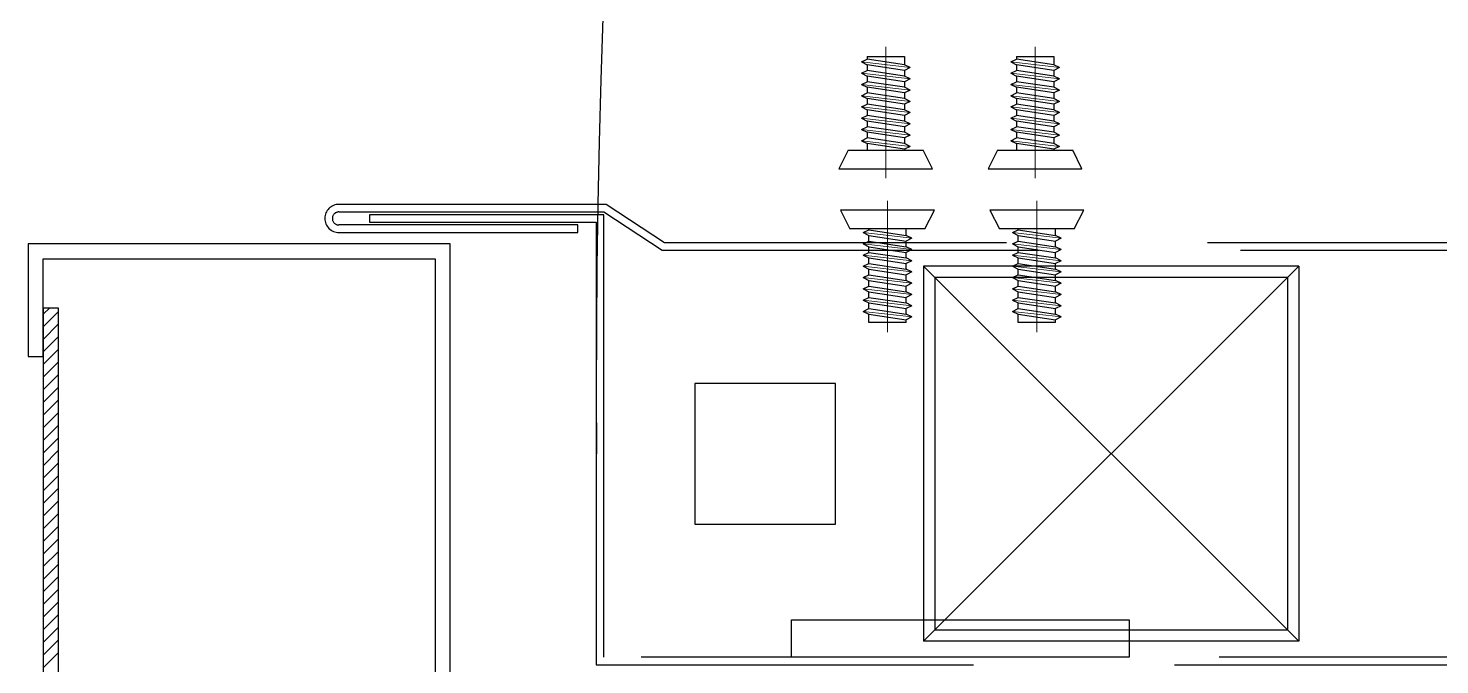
# Model space of a CAD drawing. Header units: millimetres. Extents: x -168200 to 672800, y -7409 to 118800.
# Drawn here: x 267291.8 to 267404.1, y 62366.9 to 62417.6 of the extents above; entities that cross this region are included whole.
import ezdxf

# ---------------------------------------------------------------- set-up
doc = ezdxf.new("R2010")
doc.units = ezdxf.units.MM
doc.header["$LTSCALE"] = 200
doc.linetypes.add('CENTER', pattern=[50.8, 31.75, -6.35, 6.35, -6.35])
doc.linetypes.add('HID', pattern=[2.3, 1.5, -0.8])
doc.layers.add('1 BA', color=9, linetype='Continuous')

msp = doc.modelspace()

# ---------------------------------------------------------------- linework, layer by layer
at = {"layer": '1 BA', "linetype": 'CENTER', "lineweight": 5, "ltscale": 4}
for p, q in [((267359.99, 62405.64), (267359.99, 62416.08)), ((267359.99, 62405.64), (267359.99, 62416.08)), ((267371.87, 62405.64), (267371.87, 62416.08)), ((267371.87, 62405.64), (267371.87, 62416.08)), ((267360.13, 62403.85), (267360.13, 62393.4)), ((267360.13, 62403.85), (267360.13, 62393.4)), ((267372.01, 62403.85), (267372.01, 62393.4)), ((267372.01, 62403.85), (267372.01, 62393.4))]:
    msp.add_line(p, q, dxfattribs=at)
at = {"layer": '1 BA'}
for p, q in [((267358.05, 62414.89), (267358.5, 62415.11)), ((267358.05, 62414.89), (267358.5, 62415.11)), ((267358.05, 62414.89), (267358.5, 62414.66)), ((267358.05, 62414.89), (267358.5, 62414.66)), ((267358.5, 62415.33), (267361.48, 62415.33)), ((267358.5, 62415.33), (267358.5, 62415.11)), ((267358.5, 62415.33), (267361.48, 62415.33)), ((267358.5, 62415.33), (267358.5, 62415.11)), ((267361.48, 62414.66), (267358.5, 62415.11)), ((267361.48, 62414.66), (267358.5, 62415.11)), ((267358.5, 62414.66), (267358.5, 62414.22)), ((267361.48, 62414.22), (267358.5, 62414.66)), ((267358.5, 62414.66), (267358.5, 62414.22)), ((267361.48, 62414.22), (267358.5, 62414.66)), ((267361.48, 62415.33), (267361.48, 62414.66)), ((267361.48, 62415.33), (267361.48, 62414.66)), ((267361.93, 62414.44), (267361.48, 62414.66)), ((267361.93, 62414.44), (267361.48, 62414.66)), ((267361.93, 62414.44), (267361.48, 62414.22)), ((267361.93, 62414.44), (267361.48, 62414.22)), ((267369.93, 62414.89), (267370.38, 62415.11)), ((267369.93, 62414.89), (267370.38, 62415.11)), ((267369.93, 62414.89), (267370.38, 62414.66)), ((267369.93, 62414.89), (267370.38, 62414.66)), ((267370.38, 62415.33), (267373.36, 62415.33)), ((267370.38, 62415.33), (267370.38, 62415.11)), ((267370.38, 62415.33), (267373.36, 62415.33)), ((267370.38, 62415.33), (267370.38, 62415.11)), ((267373.36, 62414.66), (267370.38, 62415.11)), ((267373.36, 62414.66), (267370.38, 62415.11)), ((267370.38, 62414.66), (267370.38, 62414.22)), ((267373.36, 62414.22), (267370.38, 62414.66)), ((267370.38, 62414.66), (267370.38, 62414.22)), ((267373.36, 62414.22), (267370.38, 62414.66)), ((267373.36, 62415.33), (267373.36, 62414.66)), ((267373.36, 62415.33), (267373.36, 62414.66)), ((267373.81, 62414.44), (267373.36, 62414.66)), ((267373.81, 62414.44), (267373.36, 62414.66)), ((267373.81, 62414.44), (267373.36, 62414.22)), ((267373.81, 62414.44), (267373.36, 62414.22)), ((267358.05, 62413.99), (267358.5, 62414.22)), ((267358.05, 62413.99), (267358.5, 62414.22)), ((267358.05, 62413.99), (267358.5, 62413.77)), ((267358.05, 62413.99), (267358.5, 62413.77)), ((267358.05, 62413.1), (267358.5, 62413.32)), ((267358.05, 62413.1), (267358.5, 62413.32)), ((267361.48, 62413.77), (267358.5, 62414.22)), ((267361.48, 62413.77), (267358.5, 62414.22)), ((267358.5, 62413.77), (267358.5, 62413.32)), ((267361.48, 62413.32), (267358.5, 62413.77)), ((267358.5, 62413.77), (267358.5, 62413.32)), ((267361.48, 62413.32), (267358.5, 62413.77)), ((267361.48, 62412.87), (267358.5, 62413.32)), ((267361.48, 62412.87), (267358.5, 62413.32)), ((267361.48, 62414.22), (267361.48, 62413.77)), ((267361.48, 62414.22), (267361.48, 62413.77)), ((267361.93, 62413.54), (267361.48, 62413.77)), ((267361.93, 62413.54), (267361.48, 62413.77)), ((267361.93, 62413.54), (267361.48, 62413.32)), ((267361.93, 62413.54), (267361.48, 62413.32)), ((267361.48, 62413.32), (267361.48, 62412.87)), ((267361.48, 62413.32), (267361.48, 62412.87)), ((267369.93, 62413.99), (267370.38, 62414.22)), ((267369.93, 62413.99), (267370.38, 62414.22)), ((267369.93, 62413.99), (267370.38, 62413.77)), ((267369.93, 62413.99), (267370.38, 62413.77)), ((267369.93, 62413.1), (267370.38, 62413.32)), ((267369.93, 62413.1), (267370.38, 62413.32)), ((267373.36, 62413.77), (267370.38, 62414.22)), ((267373.36, 62413.77), (267370.38, 62414.22)), ((267370.38, 62413.77), (267370.38, 62413.32)), ((267373.36, 62413.32), (267370.38, 62413.77)), ((267370.38, 62413.77), (267370.38, 62413.32)), ((267373.36, 62413.32), (267370.38, 62413.77)), ((267373.36, 62412.87), (267370.38, 62413.32)), ((267373.36, 62412.87), (267370.38, 62413.32)), ((267373.36, 62414.22), (267373.36, 62413.77)), ((267373.36, 62414.22), (267373.36, 62413.77)), ((267373.81, 62413.54), (267373.36, 62413.77)), ((267373.81, 62413.54), (267373.36, 62413.77)), ((267373.81, 62413.54), (267373.36, 62413.32)), ((267373.81, 62413.54), (267373.36, 62413.32)), ((267373.36, 62413.32), (267373.36, 62412.87)), ((267373.36, 62413.32), (267373.36, 62412.87)), ((267358.05, 62413.1), (267358.5, 62412.87)), ((267358.05, 62413.1), (267358.5, 62412.87)), ((267358.05, 62412.2), (267358.5, 62412.43)), ((267358.05, 62412.2), (267358.5, 62412.43)), ((267358.05, 62412.2), (267358.5, 62411.98)), ((267358.05, 62412.2), (267358.5, 62411.98)), ((267358.5, 62412.87), (267358.5, 62412.43)), ((267361.48, 62412.43), (267358.5, 62412.87)), ((267358.5, 62412.87), (267358.5, 62412.43)), ((267361.48, 62412.43), (267358.5, 62412.87)), ((267361.48, 62411.98), (267358.5, 62412.43)), ((267361.48, 62411.98), (267358.5, 62412.43)), ((267361.93, 62412.65), (267361.48, 62412.87)), ((267361.93, 62412.65), (267361.48, 62412.87)), ((267361.93, 62412.65), (267361.48, 62412.43)), ((267361.93, 62412.65), (267361.48, 62412.43)), ((267361.48, 62412.43), (267361.48, 62411.98)), ((267361.48, 62412.43), (267361.48, 62411.98)), ((267369.93, 62413.1), (267370.38, 62412.87)), ((267369.93, 62413.1), (267370.38, 62412.87)), ((267369.93, 62412.2), (267370.38, 62412.43)), ((267369.93, 62412.2), (267370.38, 62412.43)), ((267369.93, 62412.2), (267370.38, 62411.98)), ((267369.93, 62412.2), (267370.38, 62411.98)), ((267370.38, 62412.87), (267370.38, 62412.43)), ((267373.36, 62412.43), (267370.38, 62412.87)), ((267370.38, 62412.87), (267370.38, 62412.43)), ((267373.36, 62412.43), (267370.38, 62412.87)), ((267373.36, 62411.98), (267370.38, 62412.43)), ((267373.36, 62411.98), (267370.38, 62412.43)), ((267373.81, 62412.65), (267373.36, 62412.87)), ((267373.81, 62412.65), (267373.36, 62412.87)), ((267373.81, 62412.65), (267373.36, 62412.43)), ((267373.81, 62412.65), (267373.36, 62412.43)), ((267373.36, 62412.43), (267373.36, 62411.98)), ((267373.36, 62412.43), (267373.36, 62411.98)), ((267358.05, 62411.31), (267358.5, 62411.53)), ((267358.05, 62411.31), (267358.5, 62411.53)), ((267358.05, 62411.31), (267358.5, 62411.08)), ((267358.05, 62411.31), (267358.5, 62411.08)), ((267358.5, 62411.98), (267358.5, 62411.53)), ((267361.48, 62411.53), (267358.5, 62411.98)), ((267358.5, 62411.98), (267358.5, 62411.53)), ((267361.48, 62411.53), (267358.5, 62411.98)), ((267361.48, 62411.08), (267358.5, 62411.53)), ((267361.48, 62411.08), (267358.5, 62411.53)), ((267358.5, 62411.08), (267358.5, 62410.63)), ((267361.48, 62410.63), (267358.5, 62411.08)), ((267358.5, 62411.08), (267358.5, 62410.63)), ((267361.48, 62410.63), (267358.5, 62411.08)), ((267361.93, 62411.75), (267361.48, 62411.98)), ((267361.93, 62411.75), (267361.48, 62411.98)), ((267361.93, 62411.75), (267361.48, 62411.53)), ((267361.93, 62411.75), (267361.48, 62411.53)), ((267361.48, 62411.53), (267361.48, 62411.08)), ((267361.48, 62411.53), (267361.48, 62411.08)), ((267361.93, 62410.86), (267361.48, 62411.08)), ((267361.93, 62410.86), (267361.48, 62411.08)), ((267369.93, 62411.31), (267370.38, 62411.53)), ((267369.93, 62411.31), (267370.38, 62411.53)), ((267369.93, 62411.31), (267370.38, 62411.08)), ((267369.93, 62411.31), (267370.38, 62411.08)), ((267370.38, 62411.98), (267370.38, 62411.53)), ((267373.36, 62411.53), (267370.38, 62411.98)), ((267370.38, 62411.98), (267370.38, 62411.53)), ((267373.36, 62411.53), (267370.38, 62411.98)), ((267373.36, 62411.08), (267370.38, 62411.53)), ((267373.36, 62411.08), (267370.38, 62411.53)), ((267370.38, 62411.08), (267370.38, 62410.63)), ((267373.36, 62410.63), (267370.38, 62411.08)), ((267370.38, 62411.08), (267370.38, 62410.63)), ((267373.36, 62410.63), (267370.38, 62411.08)), ((267373.81, 62411.75), (267373.36, 62411.98)), ((267373.81, 62411.75), (267373.36, 62411.98)), ((267373.81, 62411.75), (267373.36, 62411.53)), ((267373.81, 62411.75), (267373.36, 62411.53)), ((267373.36, 62411.53), (267373.36, 62411.08)), ((267373.36, 62411.53), (267373.36, 62411.08)), ((267373.81, 62410.86), (267373.36, 62411.08)), ((267373.81, 62410.86), (267373.36, 62411.08)), ((267358.05, 62410.41), (267358.5, 62410.63)), ((267358.05, 62410.41), (267358.5, 62410.63)), ((267358.05, 62410.41), (267358.5, 62410.19)), ((267358.05, 62410.41), (267358.5, 62410.19)), ((267361.48, 62410.19), (267358.5, 62410.63)), ((267361.48, 62410.19), (267358.5, 62410.63)), ((267358.5, 62410.19), (267358.5, 62409.74)), ((267361.48, 62409.74), (267358.5, 62410.19)), ((267358.5, 62410.19), (267358.5, 62409.74)), ((267361.48, 62409.74), (267358.5, 62410.19)), ((267361.93, 62410.86), (267361.48, 62410.63)), ((267361.93, 62410.86), (267361.48, 62410.63)), ((267361.48, 62410.63), (267361.48, 62410.19)), ((267361.48, 62410.63), (267361.48, 62410.19)), ((267361.93, 62409.96), (267361.48, 62410.19)), ((267361.93, 62409.96), (267361.48, 62410.19)), ((267361.93, 62409.96), (267361.48, 62409.74)), ((267361.93, 62409.96), (267361.48, 62409.74)), ((267369.93, 62410.41), (267370.38, 62410.63)), ((267369.93, 62410.41), (267370.38, 62410.63)), ((267369.93, 62410.41), (267370.38, 62410.19)), ((267369.93, 62410.41), (267370.38, 62410.19)), ((267373.36, 62410.19), (267370.38, 62410.63)), ((267373.36, 62410.19), (267370.38, 62410.63)), ((267370.38, 62410.19), (267370.38, 62409.74)), ((267373.36, 62409.74), (267370.38, 62410.19)), ((267370.38, 62410.19), (267370.38, 62409.74)), ((267373.36, 62409.74), (267370.38, 62410.19)), ((267373.81, 62410.86), (267373.36, 62410.63)), ((267373.81, 62410.86), (267373.36, 62410.63)), ((267373.36, 62410.63), (267373.36, 62410.19)), ((267373.36, 62410.63), (267373.36, 62410.19)), ((267373.81, 62409.96), (267373.36, 62410.19)), ((267373.81, 62409.96), (267373.36, 62410.19)), ((267373.81, 62409.96), (267373.36, 62409.74)), ((267373.81, 62409.96), (267373.36, 62409.74)), ((267358.05, 62409.52), (267358.5, 62409.74)), ((267358.05, 62409.52), (267358.5, 62409.74)), ((267358.05, 62409.52), (267358.5, 62409.29)), ((267358.05, 62409.52), (267358.5, 62409.29)), ((267358.05, 62408.62), (267358.5, 62408.84)), ((267358.05, 62408.62), (267358.5, 62408.84)), ((267361.48, 62409.29), (267358.5, 62409.74)), ((267361.48, 62409.29), (267358.5, 62409.74)), ((267358.5, 62409.29), (267358.5, 62408.84)), ((267361.48, 62408.84), (267358.5, 62409.29)), ((267358.5, 62409.29), (267358.5, 62408.84)), ((267361.48, 62408.84), (267358.5, 62409.29)), ((267361.48, 62408.4), (267358.5, 62408.84)), ((267361.48, 62408.4), (267358.5, 62408.84)), ((267361.48, 62409.74), (267361.48, 62409.29)), ((267361.48, 62409.74), (267361.48, 62409.29)), ((267361.93, 62409.07), (267361.48, 62409.29)), ((267361.93, 62409.07), (267361.48, 62409.29)), ((267361.93, 62409.07), (267361.48, 62408.84)), ((267361.93, 62409.07), (267361.48, 62408.84)), ((267361.48, 62408.84), (267361.48, 62408.4)), ((267361.48, 62408.84), (267361.48, 62408.4)), ((267369.93, 62409.52), (267370.38, 62409.74)), ((267369.93, 62409.52), (267370.38, 62409.74)), ((267369.93, 62409.52), (267370.38, 62409.29)), ((267369.93, 62409.52), (267370.38, 62409.29)), ((267369.93, 62408.62), (267370.38, 62408.84)), ((267369.93, 62408.62), (267370.38, 62408.84)), ((267373.36, 62409.29), (267370.38, 62409.74)), ((267373.36, 62409.29), (267370.38, 62409.74)), ((267370.38, 62409.29), (267370.38, 62408.84)), ((267373.36, 62408.84), (267370.38, 62409.29)), ((267370.38, 62409.29), (267370.38, 62408.84)), ((267373.36, 62408.84), (267370.38, 62409.29)), ((267373.36, 62408.4), (267370.38, 62408.84)), ((267373.36, 62408.4), (267370.38, 62408.84)), ((267373.36, 62409.74), (267373.36, 62409.29)), ((267373.36, 62409.74), (267373.36, 62409.29)), ((267373.81, 62409.07), (267373.36, 62409.29)), ((267373.81, 62409.07), (267373.36, 62409.29)), ((267373.81, 62409.07), (267373.36, 62408.84)), ((267373.81, 62409.07), (267373.36, 62408.84)), ((267373.36, 62408.84), (267373.36, 62408.4)), ((267373.36, 62408.84), (267373.36, 62408.4)), ((267357.01, 62407.87), (267356.26, 62406.38)), ((267357.01, 62407.87), (267356.26, 62406.38)), ((267357.01, 62407.87), (267362.97, 62407.87)), ((267357.01, 62407.87), (267362.97, 62407.87)), ((267358.05, 62408.62), (267358.5, 62408.4)), ((267358.05, 62408.62), (267358.5, 62408.4)), ((267358.5, 62408.4), (267358.5, 62407.87)), ((267361.48, 62407.95), (267358.5, 62408.4)), ((267358.5, 62408.4), (267358.5, 62407.87)), ((267361.48, 62407.95), (267358.5, 62408.4)), ((267361.93, 62408.17), (267361.48, 62408.4)), ((267361.93, 62408.17), (267361.48, 62408.4)), ((267361.93, 62408.17), (267361.48, 62407.95)), ((267361.93, 62408.17), (267361.48, 62407.95)), ((267361.48, 62407.95), (267361.48, 62407.87)), ((267361.48, 62407.95), (267361.48, 62407.87)), ((267363.72, 62406.38), (267362.97, 62407.87)), ((267363.72, 62406.38), (267362.97, 62407.87)), ((267368.89, 62407.87), (267368.14, 62406.38)), ((267368.89, 62407.87), (267368.14, 62406.38)), ((267368.89, 62407.87), (267374.86, 62407.87)), ((267368.89, 62407.87), (267374.86, 62407.87)), ((267369.93, 62408.62), (267370.38, 62408.4)), ((267369.93, 62408.62), (267370.38, 62408.4)), ((267370.38, 62408.4), (267370.38, 62407.87)), ((267373.36, 62407.95), (267370.38, 62408.4)), ((267370.38, 62408.4), (267370.38, 62407.87)), ((267373.36, 62407.95), (267370.38, 62408.4)), ((267373.81, 62408.17), (267373.36, 62408.4)), ((267373.81, 62408.17), (267373.36, 62408.4)), ((267373.81, 62408.17), (267373.36, 62407.95)), ((267373.81, 62408.17), (267373.36, 62407.95)), ((267373.36, 62407.95), (267373.36, 62407.87)), ((267373.36, 62407.95), (267373.36, 62407.87)), ((267375.6, 62406.38), (267374.86, 62407.87)), ((267375.6, 62406.38), (267374.86, 62407.87)), ((267356.26, 62406.38), (267363.72, 62406.38)), ((267356.26, 62406.38), (267363.72, 62406.38)), ((267368.14, 62406.38), (267375.6, 62406.38)), ((267368.14, 62406.38), (267375.6, 62406.38)), ((267363.86, 62403.1), (267356.4, 62403.1)), ((267356.4, 62403.1), (267357.14, 62401.61)), ((267363.86, 62403.1), (267356.4, 62403.1)), ((267356.4, 62403.1), (267357.14, 62401.61)), ((267363.11, 62401.61), (267363.86, 62403.1)), ((267363.11, 62401.61), (267363.86, 62403.1)), ((267375.74, 62403.1), (267368.28, 62403.1)), ((267368.28, 62403.1), (267369.03, 62401.61)), ((267375.74, 62403.1), (267368.28, 62403.1)), ((267368.28, 62403.1), (267369.03, 62401.61)), ((267374.99, 62401.61), (267375.74, 62403.1)), ((267374.99, 62401.61), (267375.74, 62403.1)), ((267363.11, 62401.61), (267357.14, 62401.61)), ((267363.11, 62401.61), (267357.14, 62401.61)), ((267358.19, 62401.31), (267358.64, 62401.53)), ((267358.19, 62401.31), (267358.64, 62401.53)), ((267358.19, 62401.31), (267358.64, 62401.09)), ((267358.19, 62401.31), (267358.64, 62401.09)), ((267358.64, 62401.53), (267358.64, 62401.61)), ((267358.64, 62401.53), (267358.64, 62401.61)), ((267358.64, 62401.53), (267361.62, 62401.09)), ((267358.64, 62401.53), (267361.62, 62401.09)), ((267358.64, 62400.64), (267358.64, 62401.09)), ((267358.64, 62401.09), (267361.62, 62400.64)), ((267358.64, 62400.64), (267358.64, 62401.09)), ((267358.64, 62401.09), (267361.62, 62400.64)), ((267361.62, 62401.09), (267361.62, 62401.61)), ((267361.62, 62401.09), (267361.62, 62401.61)), ((267362.07, 62400.86), (267361.62, 62401.09)), ((267362.07, 62400.86), (267361.62, 62401.09)), ((267362.07, 62400.86), (267361.62, 62400.64)), ((267362.07, 62400.86), (267361.62, 62400.64)), ((267374.99, 62401.61), (267369.03, 62401.61)), ((267374.99, 62401.61), (267369.03, 62401.61)), ((267370.07, 62401.31), (267370.52, 62401.53)), ((267370.07, 62401.31), (267370.52, 62401.53)), ((267370.07, 62401.31), (267370.52, 62401.09)), ((267370.07, 62401.31), (267370.52, 62401.09)), ((267370.52, 62401.53), (267370.52, 62401.61)), ((267370.52, 62401.53), (267370.52, 62401.61)), ((267370.52, 62401.53), (267373.5, 62401.09)), ((267370.52, 62401.53), (267373.5, 62401.09)), ((267370.52, 62400.64), (267370.52, 62401.09)), ((267370.52, 62401.09), (267373.5, 62400.64)), ((267370.52, 62400.64), (267370.52, 62401.09)), ((267370.52, 62401.09), (267373.5, 62400.64)), ((267373.5, 62401.09), (267373.5, 62401.61)), ((267373.5, 62401.09), (267373.5, 62401.61)), ((267373.95, 62400.86), (267373.5, 62401.09)), ((267373.95, 62400.86), (267373.5, 62401.09)), ((267373.95, 62400.86), (267373.5, 62400.64)), ((267373.95, 62400.86), (267373.5, 62400.64)), ((267325.33, 62400.42), (267291.76, 62400.42)), ((267291.76, 62400.42), (267291.76, 62391.47)), ((267325.33, 62400.42), (267291.76, 62400.42)), ((267291.76, 62400.42), (267291.76, 62391.47)), ((267325.33, 62363.12), (267325.33, 62400.42)), ((267325.33, 62363.12), (267325.33, 62400.42)), ((267358.19, 62400.42), (267358.64, 62400.64)), ((267358.19, 62400.42), (267358.64, 62400.64)), ((267358.19, 62400.42), (267358.64, 62400.19)), ((267358.19, 62400.42), (267358.64, 62400.19)), ((267358.19, 62399.52), (267358.64, 62399.74)), ((267358.19, 62399.52), (267358.64, 62399.74)), ((267358.64, 62400.64), (267361.62, 62400.19)), ((267358.64, 62400.64), (267361.62, 62400.19)), ((267358.64, 62399.74), (267358.64, 62400.19)), ((267358.64, 62400.19), (267361.62, 62399.74)), ((267358.64, 62399.74), (267358.64, 62400.19)), ((267358.64, 62400.19), (267361.62, 62399.74)), ((267358.64, 62399.74), (267361.62, 62399.3)), ((267358.64, 62399.74), (267361.62, 62399.3)), ((267361.62, 62400.19), (267361.62, 62400.64)), ((267361.62, 62400.19), (267361.62, 62400.64)), ((267362.07, 62399.97), (267361.62, 62400.19)), ((267362.07, 62399.97), (267361.62, 62400.19)), ((267362.07, 62399.97), (267361.62, 62399.74)), ((267362.07, 62399.97), (267361.62, 62399.74)), ((267361.62, 62399.3), (267361.62, 62399.74)), ((267361.62, 62399.3), (267361.62, 62399.74)), ((267370.07, 62400.42), (267370.52, 62400.64)), ((267370.07, 62400.42), (267370.52, 62400.64)), ((267370.07, 62400.42), (267370.52, 62400.19)), ((267370.07, 62400.42), (267370.52, 62400.19)), ((267370.07, 62399.52), (267370.52, 62399.74)), ((267370.07, 62399.52), (267370.52, 62399.74)), ((267370.52, 62400.64), (267373.5, 62400.19)), ((267370.52, 62400.64), (267373.5, 62400.19)), ((267370.52, 62399.74), (267370.52, 62400.19)), ((267370.52, 62400.19), (267373.5, 62399.74)), ((267370.52, 62399.74), (267370.52, 62400.19)), ((267370.52, 62400.19), (267373.5, 62399.74)), ((267370.52, 62399.74), (267373.5, 62399.3)), ((267370.52, 62399.74), (267373.5, 62399.3)), ((267373.5, 62400.19), (267373.5, 62400.64)), ((267373.5, 62400.19), (267373.5, 62400.64)), ((267373.95, 62399.97), (267373.5, 62400.19)), ((267373.95, 62399.97), (267373.5, 62400.19)), ((267373.95, 62399.97), (267373.5, 62399.74)), ((267373.95, 62399.97), (267373.5, 62399.74)), ((267373.5, 62399.3), (267373.5, 62399.74)), ((267373.5, 62399.3), (267373.5, 62399.74)), ((267292.96, 62391.47), (267292.96, 62399.22)), ((267292.96, 62399.22), (267324.14, 62399.22)), ((267292.96, 62391.47), (267292.96, 62399.22)), ((267292.96, 62399.22), (267324.14, 62399.22)), ((267324.14, 62399.22), (267324.14, 62361.93)), ((267324.14, 62399.22), (267324.14, 62361.93)), ((267358.19, 62399.52), (267358.64, 62399.3)), ((267358.19, 62399.52), (267358.64, 62399.3)), ((267358.19, 62398.63), (267358.64, 62398.85)), ((267358.19, 62398.63), (267358.64, 62398.85)), ((267358.19, 62398.63), (267358.64, 62398.4)), ((267358.19, 62398.63), (267358.64, 62398.4)), ((267358.64, 62398.85), (267358.64, 62399.3)), ((267358.64, 62399.3), (267361.62, 62398.85)), ((267358.64, 62398.85), (267358.64, 62399.3)), ((267358.64, 62399.3), (267361.62, 62398.85)), ((267358.64, 62398.85), (267361.62, 62398.4)), ((267358.64, 62398.85), (267361.62, 62398.4)), ((267362.07, 62399.07), (267361.62, 62399.3)), ((267362.07, 62399.07), (267361.62, 62399.3)), ((267362.07, 62399.07), (267361.62, 62398.85)), ((267362.07, 62399.07), (267361.62, 62398.85)), ((267361.62, 62398.4), (267361.62, 62398.85)), ((267361.62, 62398.4), (267361.62, 62398.85)), ((267370.07, 62399.52), (267370.52, 62399.3)), ((267370.07, 62399.52), (267370.52, 62399.3)), ((267370.07, 62398.63), (267370.52, 62398.85)), ((267370.07, 62398.63), (267370.52, 62398.85)), ((267370.07, 62398.63), (267370.52, 62398.4)), ((267370.07, 62398.63), (267370.52, 62398.4)), ((267370.52, 62398.85), (267370.52, 62399.3)), ((267370.52, 62399.3), (267373.5, 62398.85)), ((267370.52, 62398.85), (267370.52, 62399.3)), ((267370.52, 62399.3), (267373.5, 62398.85)), ((267370.52, 62398.85), (267373.5, 62398.4)), ((267370.52, 62398.85), (267373.5, 62398.4)), ((267373.95, 62399.07), (267373.5, 62399.3)), ((267373.95, 62399.07), (267373.5, 62399.3)), ((267373.95, 62399.07), (267373.5, 62398.85)), ((267373.95, 62399.07), (267373.5, 62398.85)), ((267373.5, 62398.4), (267373.5, 62398.85)), ((267373.5, 62398.4), (267373.5, 62398.85)), ((267358.19, 62397.73), (267358.64, 62397.95)), ((267358.19, 62397.73), (267358.64, 62397.95)), ((267358.19, 62397.73), (267358.64, 62397.51)), ((267358.19, 62397.73), (267358.64, 62397.51)), ((267358.64, 62397.95), (267358.64, 62398.4)), ((267358.64, 62398.4), (267361.62, 62397.95)), ((267358.64, 62397.95), (267358.64, 62398.4)), ((267358.64, 62398.4), (267361.62, 62397.95)), ((267358.64, 62397.95), (267361.62, 62397.51)), ((267358.64, 62397.95), (267361.62, 62397.51)), ((267358.64, 62397.06), (267358.64, 62397.51)), ((267358.64, 62397.51), (267361.62, 62397.06)), ((267358.64, 62397.06), (267358.64, 62397.51)), ((267358.64, 62397.51), (267361.62, 62397.06)), ((267362.07, 62398.18), (267361.62, 62398.4)), ((267362.07, 62398.18), (267361.62, 62398.4)), ((267362.07, 62398.18), (267361.62, 62397.95)), ((267362.07, 62398.18), (267361.62, 62397.95)), ((267361.62, 62397.51), (267361.62, 62397.95)), ((267361.62, 62397.51), (267361.62, 62397.95)), ((267362.07, 62397.28), (267361.62, 62397.51)), ((267362.07, 62397.28), (267361.62, 62397.51)), ((267370.07, 62397.73), (267370.52, 62397.95)), ((267370.07, 62397.73), (267370.52, 62397.95)), ((267370.07, 62397.73), (267370.52, 62397.51)), ((267370.07, 62397.73), (267370.52, 62397.51)), ((267370.52, 62397.95), (267370.52, 62398.4)), ((267370.52, 62398.4), (267373.5, 62397.95)), ((267370.52, 62397.95), (267370.52, 62398.4)), ((267370.52, 62398.4), (267373.5, 62397.95)), ((267370.52, 62397.95), (267373.5, 62397.51)), ((267370.52, 62397.95), (267373.5, 62397.51)), ((267370.52, 62397.06), (267370.52, 62397.51)), ((267370.52, 62397.51), (267373.5, 62397.06)), ((267370.52, 62397.06), (267370.52, 62397.51)), ((267370.52, 62397.51), (267373.5, 62397.06)), ((267373.95, 62398.18), (267373.5, 62398.4)), ((267373.95, 62398.18), (267373.5, 62398.4)), ((267373.95, 62398.18), (267373.5, 62397.95)), ((267373.95, 62398.18), (267373.5, 62397.95)), ((267373.5, 62397.51), (267373.5, 62397.95)), ((267373.5, 62397.51), (267373.5, 62397.95)), ((267373.95, 62397.28), (267373.5, 62397.51)), ((267373.95, 62397.28), (267373.5, 62397.51)), ((267358.19, 62396.83), (267358.64, 62397.06)), ((267358.19, 62396.83), (267358.64, 62397.06)), ((267358.19, 62396.83), (267358.64, 62396.61)), ((267358.19, 62396.83), (267358.64, 62396.61)), ((267358.64, 62397.06), (267361.62, 62396.61)), ((267358.64, 62397.06), (267361.62, 62396.61)), ((267358.64, 62396.16), (267358.64, 62396.61)), ((267358.64, 62396.61), (267361.62, 62396.16)), ((267358.64, 62396.16), (267358.64, 62396.61)), ((267358.64, 62396.61), (267361.62, 62396.16)), ((267362.07, 62397.28), (267361.62, 62397.06)), ((267362.07, 62397.28), (267361.62, 62397.06)), ((267361.62, 62396.61), (267361.62, 62397.06)), ((267361.62, 62396.61), (267361.62, 62397.06)), ((267362.07, 62396.39), (267361.62, 62396.61)), ((267362.07, 62396.39), (267361.62, 62396.61)), ((267362.07, 62396.39), (267361.62, 62396.16)), ((267362.07, 62396.39), (267361.62, 62396.16)), ((267370.07, 62396.83), (267370.52, 62397.06)), ((267370.07, 62396.83), (267370.52, 62397.06)), ((267370.07, 62396.83), (267370.52, 62396.61)), ((267370.07, 62396.83), (267370.52, 62396.61)), ((267370.52, 62397.06), (267373.5, 62396.61)), ((267370.52, 62397.06), (267373.5, 62396.61)), ((267370.52, 62396.16), (267370.52, 62396.61)), ((267370.52, 62396.61), (267373.5, 62396.16)), ((267370.52, 62396.16), (267370.52, 62396.61)), ((267370.52, 62396.61), (267373.5, 62396.16)), ((267373.95, 62397.28), (267373.5, 62397.06)), ((267373.95, 62397.28), (267373.5, 62397.06)), ((267373.5, 62396.61), (267373.5, 62397.06)), ((267373.5, 62396.61), (267373.5, 62397.06)), ((267373.95, 62396.39), (267373.5, 62396.61)), ((267373.95, 62396.39), (267373.5, 62396.61)), ((267373.95, 62396.39), (267373.5, 62396.16)), ((267373.95, 62396.39), (267373.5, 62396.16)), ((267292.96, 62395.34), (267292.96, 62205.49)), ((267292.96, 62395.34), (267294.15, 62395.34)), ((267292.96, 62395.34), (267292.96, 62205.49)), ((267292.96, 62395.34), (267294.15, 62395.34)), ((267294.15, 62395.34), (267294.15, 62205.49)), ((267294.15, 62395.34), (267294.15, 62205.49)), ((267358.19, 62395.94), (267358.64, 62396.16)), ((267358.19, 62395.94), (267358.64, 62396.16)), ((267358.19, 62395.94), (267358.64, 62395.72)), ((267358.19, 62395.94), (267358.64, 62395.72)), ((267358.19, 62395.04), (267358.64, 62395.27)), ((267358.19, 62395.04), (267358.64, 62395.27)), ((267358.64, 62396.16), (267361.62, 62395.72)), ((267358.64, 62396.16), (267361.62, 62395.72)), ((267358.64, 62395.27), (267358.64, 62395.72)), ((267358.64, 62395.72), (267361.62, 62395.27)), ((267358.64, 62395.27), (267358.64, 62395.72)), ((267358.64, 62395.72), (267361.62, 62395.27)), ((267358.64, 62395.27), (267361.62, 62394.82)), ((267358.64, 62395.27), (267361.62, 62394.82)), ((267361.62, 62395.72), (267361.62, 62396.16)), ((267361.62, 62395.72), (267361.62, 62396.16)), ((267362.07, 62395.49), (267361.62, 62395.72)), ((267362.07, 62395.49), (267361.62, 62395.72)), ((267362.07, 62395.49), (267361.62, 62395.27)), ((267362.07, 62395.49), (267361.62, 62395.27)), ((267361.62, 62394.82), (267361.62, 62395.27)), ((267361.62, 62394.82), (267361.62, 62395.27)), ((267370.07, 62395.94), (267370.52, 62396.16)), ((267370.07, 62395.94), (267370.52, 62396.16)), ((267370.07, 62395.94), (267370.52, 62395.72)), ((267370.07, 62395.94), (267370.52, 62395.72)), ((267370.07, 62395.04), (267370.52, 62395.27)), ((267370.07, 62395.04), (267370.52, 62395.27)), ((267370.52, 62396.16), (267373.5, 62395.72)), ((267370.52, 62396.16), (267373.5, 62395.72)), ((267370.52, 62395.27), (267370.52, 62395.72)), ((267370.52, 62395.72), (267373.5, 62395.27)), ((267370.52, 62395.27), (267370.52, 62395.72)), ((267370.52, 62395.72), (267373.5, 62395.27)), ((267370.52, 62395.27), (267373.5, 62394.82)), ((267370.52, 62395.27), (267373.5, 62394.82)), ((267373.5, 62395.72), (267373.5, 62396.16)), ((267373.5, 62395.72), (267373.5, 62396.16)), ((267373.95, 62395.49), (267373.5, 62395.72)), ((267373.95, 62395.49), (267373.5, 62395.72)), ((267373.95, 62395.49), (267373.5, 62395.27)), ((267373.95, 62395.49), (267373.5, 62395.27)), ((267373.5, 62394.82), (267373.5, 62395.27)), ((267373.5, 62394.82), (267373.5, 62395.27)), ((267358.19, 62395.04), (267358.64, 62394.82)), ((267358.19, 62395.04), (267358.64, 62394.82)), ((267358.64, 62394.15), (267358.64, 62394.82)), ((267358.64, 62394.82), (267361.62, 62394.37)), ((267358.64, 62394.15), (267358.64, 62394.82)), ((267358.64, 62394.82), (267361.62, 62394.37)), ((267361.62, 62394.15), (267358.64, 62394.15)), ((267361.62, 62394.15), (267358.64, 62394.15)), ((267362.07, 62394.6), (267361.62, 62394.82)), ((267362.07, 62394.6), (267361.62, 62394.82)), ((267362.07, 62394.6), (267361.62, 62394.37)), ((267362.07, 62394.6), (267361.62, 62394.37)), ((267361.62, 62394.15), (267361.62, 62394.37)), ((267361.62, 62394.15), (267361.62, 62394.37)), ((267370.07, 62395.04), (267370.52, 62394.82)), ((267370.07, 62395.04), (267370.52, 62394.82)), ((267370.52, 62394.15), (267370.52, 62394.82)), ((267370.52, 62394.82), (267373.5, 62394.37)), ((267370.52, 62394.15), (267370.52, 62394.82)), ((267370.52, 62394.82), (267373.5, 62394.37)), ((267373.5, 62394.15), (267370.52, 62394.15)), ((267373.5, 62394.15), (267370.52, 62394.15)), ((267373.95, 62394.6), (267373.5, 62394.82)), ((267373.95, 62394.6), (267373.5, 62394.82)), ((267373.95, 62394.6), (267373.5, 62394.37)), ((267373.95, 62394.6), (267373.5, 62394.37)), ((267373.5, 62394.15), (267373.5, 62394.37)), ((267373.5, 62394.15), (267373.5, 62394.37)), ((267291.76, 62391.47), (267292.96, 62391.47)), ((267291.76, 62391.47), (267292.96, 62391.47))]:
    msp.add_line(p, q, dxfattribs=at)
at = {"layer": '1 BA', "lineweight": 5}
for p, q in [((267358.05, 62414.89), (267361.93, 62414.44)), ((267358.05, 62414.89), (267361.93, 62414.44)), ((267369.93, 62414.89), (267373.81, 62414.44)), ((267369.93, 62414.89), (267373.81, 62414.44)), ((267358.05, 62413.99), (267361.93, 62413.54)), ((267358.05, 62413.99), (267361.93, 62413.54)), ((267369.93, 62413.99), (267373.81, 62413.54)), ((267369.93, 62413.99), (267373.81, 62413.54)), ((267358.05, 62413.1), (267361.93, 62412.65)), ((267358.05, 62413.1), (267361.93, 62412.65)), ((267358.05, 62412.2), (267361.93, 62411.75)), ((267358.05, 62412.2), (267361.93, 62411.75)), ((267369.93, 62413.1), (267373.81, 62412.65)), ((267369.93, 62413.1), (267373.81, 62412.65)), ((267369.93, 62412.2), (267373.81, 62411.75)), ((267369.93, 62412.2), (267373.81, 62411.75)), ((267358.05, 62411.31), (267361.93, 62410.86)), ((267358.05, 62411.31), (267361.93, 62410.86)), ((267369.93, 62411.31), (267373.81, 62410.86)), ((267369.93, 62411.31), (267373.81, 62410.86)), ((267358.05, 62410.41), (267361.93, 62409.96)), ((267358.05, 62410.41), (267361.93, 62409.96)), ((267369.93, 62410.41), (267373.81, 62409.96)), ((267369.93, 62410.41), (267373.81, 62409.96)), ((267358.05, 62409.52), (267361.93, 62409.07)), ((267358.05, 62409.52), (267361.93, 62409.07)), ((267369.93, 62409.52), (267373.81, 62409.07)), ((267369.93, 62409.52), (267373.81, 62409.07)), ((267358.05, 62408.62), (267361.93, 62408.17)), ((267358.05, 62408.62), (267361.93, 62408.17)), ((267369.93, 62408.62), (267373.81, 62408.17)), ((267369.93, 62408.62), (267373.81, 62408.17)), ((267362.07, 62400.86), (267358.19, 62401.31)), ((267362.07, 62400.86), (267358.19, 62401.31)), ((267373.95, 62400.86), (267370.07, 62401.31)), ((267373.95, 62400.86), (267370.07, 62401.31)), ((267362.07, 62399.97), (267358.19, 62400.42)), ((267362.07, 62399.97), (267358.19, 62400.42)), ((267373.95, 62399.97), (267370.07, 62400.42)), ((267373.95, 62399.97), (267370.07, 62400.42)), ((267362.07, 62399.07), (267358.19, 62399.52)), ((267362.07, 62399.07), (267358.19, 62399.52)), ((267362.07, 62398.18), (267358.19, 62398.63)), ((267362.07, 62398.18), (267358.19, 62398.63)), ((267373.95, 62399.07), (267370.07, 62399.52)), ((267373.95, 62399.07), (267370.07, 62399.52)), ((267373.95, 62398.18), (267370.07, 62398.63)), ((267373.95, 62398.18), (267370.07, 62398.63)), ((267362.07, 62397.28), (267358.19, 62397.73)), ((267362.07, 62397.28), (267358.19, 62397.73)), ((267373.95, 62397.28), (267370.07, 62397.73)), ((267373.95, 62397.28), (267370.07, 62397.73)), ((267362.07, 62396.39), (267358.19, 62396.83)), ((267362.07, 62396.39), (267358.19, 62396.83)), ((267373.95, 62396.39), (267370.07, 62396.83)), ((267373.95, 62396.39), (267370.07, 62396.83)), ((267362.07, 62395.49), (267358.19, 62395.94)), ((267362.07, 62395.49), (267358.19, 62395.94)), ((267373.95, 62395.49), (267370.07, 62395.94)), ((267373.95, 62395.49), (267370.07, 62395.94)), ((267362.07, 62394.6), (267358.19, 62395.04)), ((267362.07, 62394.6), (267358.19, 62395.04)), ((267373.95, 62394.6), (267370.07, 62395.04)), ((267373.95, 62394.6), (267370.07, 62395.04))]:
    msp.add_line(p, q, dxfattribs=at)
at = {"layer": '1 BA', "linetype": 'HID', "ltscale": 0.1}
for p, q in [((267337.74, 62403.56), (267316.48, 62403.56)), ((267342.38, 62400.5), (267337.74, 62403.56)), ((267316.48, 62402.96), (267337.56, 62402.96)), ((267335.5, 62401.92), (267316.48, 62401.92)), ((267337.56, 62402.74), (267318.91, 62402.74)), ((267318.91, 62402.74), (267318.91, 62402.14)), ((267318.91, 62402.14), (267336.96, 62402.14)), ((267335.5, 62401.32), (267335.5, 62401.92)), ((267336.96, 62402.14), (267336.96, 62366.94)), ((267337.56, 62402.96), (267342.2, 62399.91)), ((267337.56, 62367.53), (267337.56, 62402.74)), ((267316.48, 62401.32), (267335.5, 62401.32)), ((267342.2, 62399.91), (268105.61, 62399.91)), ((268105.59, 62400.5), (267342.38, 62400.5)), ((268106.52, 62367.53), (267337.56, 62367.53)), ((268106.52, 62367.53), (267337.56, 62367.53)), ((267336.96, 62366.94), (268106.77, 62366.94)), ((267336.96, 62366.94), (268106.77, 62366.94))]:
    msp.add_line(p, q, dxfattribs=at)
at = {"layer": '1 BA', "linetype": 'HID'}
for p, q in [((267337.56, 62402.74), (267318.91, 62402.74)), ((267318.91, 62402.74), (267318.91, 62402.14)), ((267318.91, 62402.14), (267336.96, 62402.14)), ((267336.96, 62402.14), (267336.96, 62366.94)), ((267337.56, 62367.53), (267337.56, 62402.74)), ((267363, 62398.64), (267363, 62368.8)), ((267392.84, 62398.64), (267363, 62398.64)), ((267363, 62398.64), (267392.84, 62368.8)), ((267363, 62368.8), (267392.84, 62398.64)), ((267363, 62398.64), (267363, 62368.8)), ((267392.84, 62398.64), (267363, 62398.64)), ((267363, 62398.64), (267392.84, 62368.8)), ((267363, 62368.8), (267392.84, 62398.64)), ((267392.84, 62398.64), (267392.84, 62368.8)), ((267392.84, 62398.64), (267392.84, 62368.8)), ((267363.89, 62397.74), (267363.89, 62369.7)), ((267391.94, 62397.74), (267363.89, 62397.74)), ((267363.89, 62397.74), (267363.89, 62369.7)), ((267391.94, 62397.74), (267363.89, 62397.74)), ((267391.94, 62397.74), (267391.94, 62369.7)), ((267391.94, 62397.74), (267391.94, 62369.7)), ((267355.98, 62389.31), (267344.79, 62389.31)), ((267344.79, 62389.31), (267344.79, 62378.12)), ((267355.98, 62389.31), (267344.79, 62389.31)), ((267344.79, 62389.31), (267344.79, 62378.12)), ((267355.98, 62378.12), (267355.98, 62389.31)), ((267355.98, 62378.12), (267355.98, 62389.31)), ((267344.79, 62378.12), (267355.98, 62378.12)), ((267344.79, 62378.12), (267355.98, 62378.12)), ((267352.5, 62370.52), (267379.36, 62370.52)), ((267352.5, 62367.53), (267352.5, 62370.52)), ((267352.5, 62370.52), (267379.36, 62370.52)), ((267352.5, 62367.53), (267352.5, 62370.52)), ((267379.36, 62370.52), (267379.36, 62367.53)), ((267379.36, 62370.52), (267379.36, 62367.53)), ((267391.94, 62369.7), (267363.89, 62369.7)), ((267391.94, 62369.7), (267363.89, 62369.7)), ((267392.84, 62368.8), (267363, 62368.8)), ((267392.84, 62368.8), (267363, 62368.8)), ((267379.36, 62367.53), (267352.5, 62367.53)), ((267379.36, 62367.53), (267352.5, 62367.53))]:
    msp.add_line(p, q, dxfattribs=at)
at = {"layer": '1 BA', "linetype": 'Continuous'}
for p, q in [((267293.47, 62395.34), (267292.96, 62394.83)), ((267293.47, 62395.34), (267292.96, 62394.83)), ((267294.15, 62395.02), (267292.96, 62393.83)), ((267294.15, 62395.02), (267292.96, 62393.83)), ((267294.15, 62394.02), (267292.96, 62392.82)), ((267294.15, 62394.02), (267292.96, 62392.82)), ((267294.15, 62393.01), (267292.96, 62391.82)), ((267294.15, 62393.01), (267292.96, 62391.82)), ((267294.15, 62392.01), (267292.96, 62390.81)), ((267294.15, 62392.01), (267292.96, 62390.81)), ((267294.15, 62391), (267292.96, 62389.81)), ((267294.15, 62391), (267292.96, 62389.81)), ((267294.15, 62390), (267292.96, 62388.8)), ((267294.15, 62390), (267292.96, 62388.8)), ((267294.15, 62388.99), (267292.96, 62387.8)), ((267294.15, 62388.99), (267292.96, 62387.8)), ((267294.15, 62387.99), (267292.96, 62386.79)), ((267294.15, 62387.99), (267292.96, 62386.79)), ((267294.15, 62386.98), (267292.96, 62385.79)), ((267294.15, 62386.98), (267292.96, 62385.79)), ((267294.15, 62385.98), (267292.96, 62384.78)), ((267294.15, 62385.98), (267292.96, 62384.78)), ((267294.15, 62384.97), (267292.96, 62383.78)), ((267294.15, 62384.97), (267292.96, 62383.78)), ((267294.15, 62383.97), (267292.96, 62382.77)), ((267294.15, 62383.97), (267292.96, 62382.77)), ((267294.15, 62382.96), (267292.96, 62381.77)), ((267294.15, 62382.96), (267292.96, 62381.77)), ((267294.15, 62381.96), (267292.96, 62380.76)), ((267294.15, 62381.96), (267292.96, 62380.76)), ((267294.15, 62380.95), (267292.96, 62379.76)), ((267294.15, 62380.95), (267292.96, 62379.76)), ((267294.15, 62379.95), (267292.96, 62378.75)), ((267294.15, 62379.95), (267292.96, 62378.75)), ((267294.15, 62378.94), (267292.96, 62377.75)), ((267294.15, 62378.94), (267292.96, 62377.75)), ((267294.15, 62377.94), (267292.96, 62376.75)), ((267294.15, 62377.94), (267292.96, 62376.75)), ((267294.15, 62376.93), (267292.96, 62375.74)), ((267294.15, 62376.93), (267292.96, 62375.74)), ((267294.15, 62375.93), (267292.96, 62374.74)), ((267294.15, 62375.93), (267292.96, 62374.74)), ((267294.15, 62374.92), (267292.96, 62373.73)), ((267294.15, 62374.92), (267292.96, 62373.73)), ((267294.15, 62373.92), (267292.96, 62372.73)), ((267294.15, 62373.92), (267292.96, 62372.73)), ((267294.15, 62372.91), (267292.96, 62371.72)), ((267294.15, 62372.91), (267292.96, 62371.72)), ((267294.15, 62371.91), (267292.96, 62370.72)), ((267294.15, 62371.91), (267292.96, 62370.72)), ((267294.15, 62370.91), (267292.96, 62369.71)), ((267294.15, 62370.91), (267292.96, 62369.71)), ((267294.15, 62369.9), (267292.96, 62368.71)), ((267294.15, 62369.9), (267292.96, 62368.71)), ((267294.15, 62368.9), (267292.96, 62367.7)), ((267294.15, 62368.9), (267292.96, 62367.7)), ((267294.15, 62367.89), (267292.96, 62366.7)), ((267294.15, 62367.89), (267292.96, 62366.7))]:
    msp.add_line(p, q, dxfattribs=at)
at = {"layer": '1 BA'}
msp.add_arc((268163.72, 62388.27), 826.77, 96.05603, 180.31507, dxfattribs=at)
at = {"layer": '1 BA', "linetype": 'HID', "ltscale": 0.1}
for radius in [1.12, 0.522]:
    msp.add_arc((267316.48, 62402.44), radius, 90, 270, dxfattribs=at)

doc.saveas('drawing.dxf')
